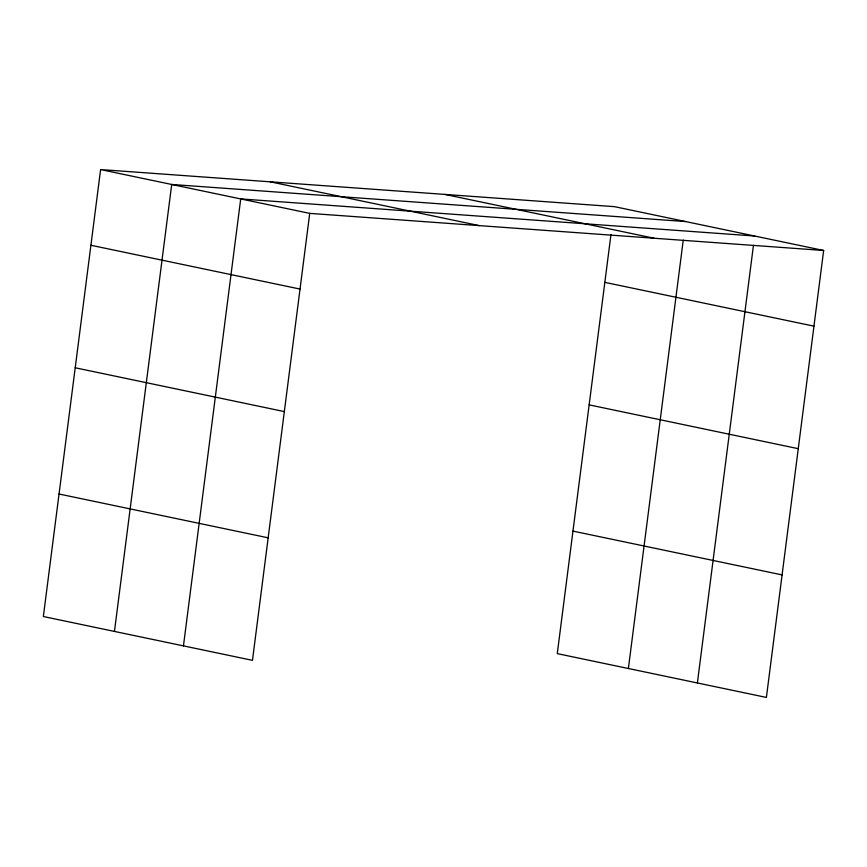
<?xml version="1.0" encoding="UTF-8"?>
<svg xmlns="http://www.w3.org/2000/svg" width="867" height="867" viewBox="0 0 867 867"><rect width="100%" height="100%" fill="white"/><g stroke="black" fill="none" stroke-linecap="round" stroke-linejoin="round"><path stroke-width="1.3" d="M100.605 169.574L43.35 616.524L252.47 660.34L309.725 213.38L100.605 169.574L614.53 206.66L823.65 250.476L766.395 697.426L557.275 653.62L610.964 234.556M114.455 631.425L171.709 184.465L685.634 221.562M183.457 645.882L240.712 198.922L754.637 236.019M628.38 668.511L683.25 240.148M697.382 682.968L753.456 245.307M309.725 213.38L823.65 250.476M444.934 194.425L654.054 238.23M270.201 181.81L479.321 225.626M604.841 282.36L813.95 326.165M90.905 245.263L300.025 289.069M589.137 404.867L798.258 448.683M75.212 367.781L284.333 411.587M572.968 531.103L782.088 574.908M59.043 494.006L268.163 537.822"/></g></svg>
